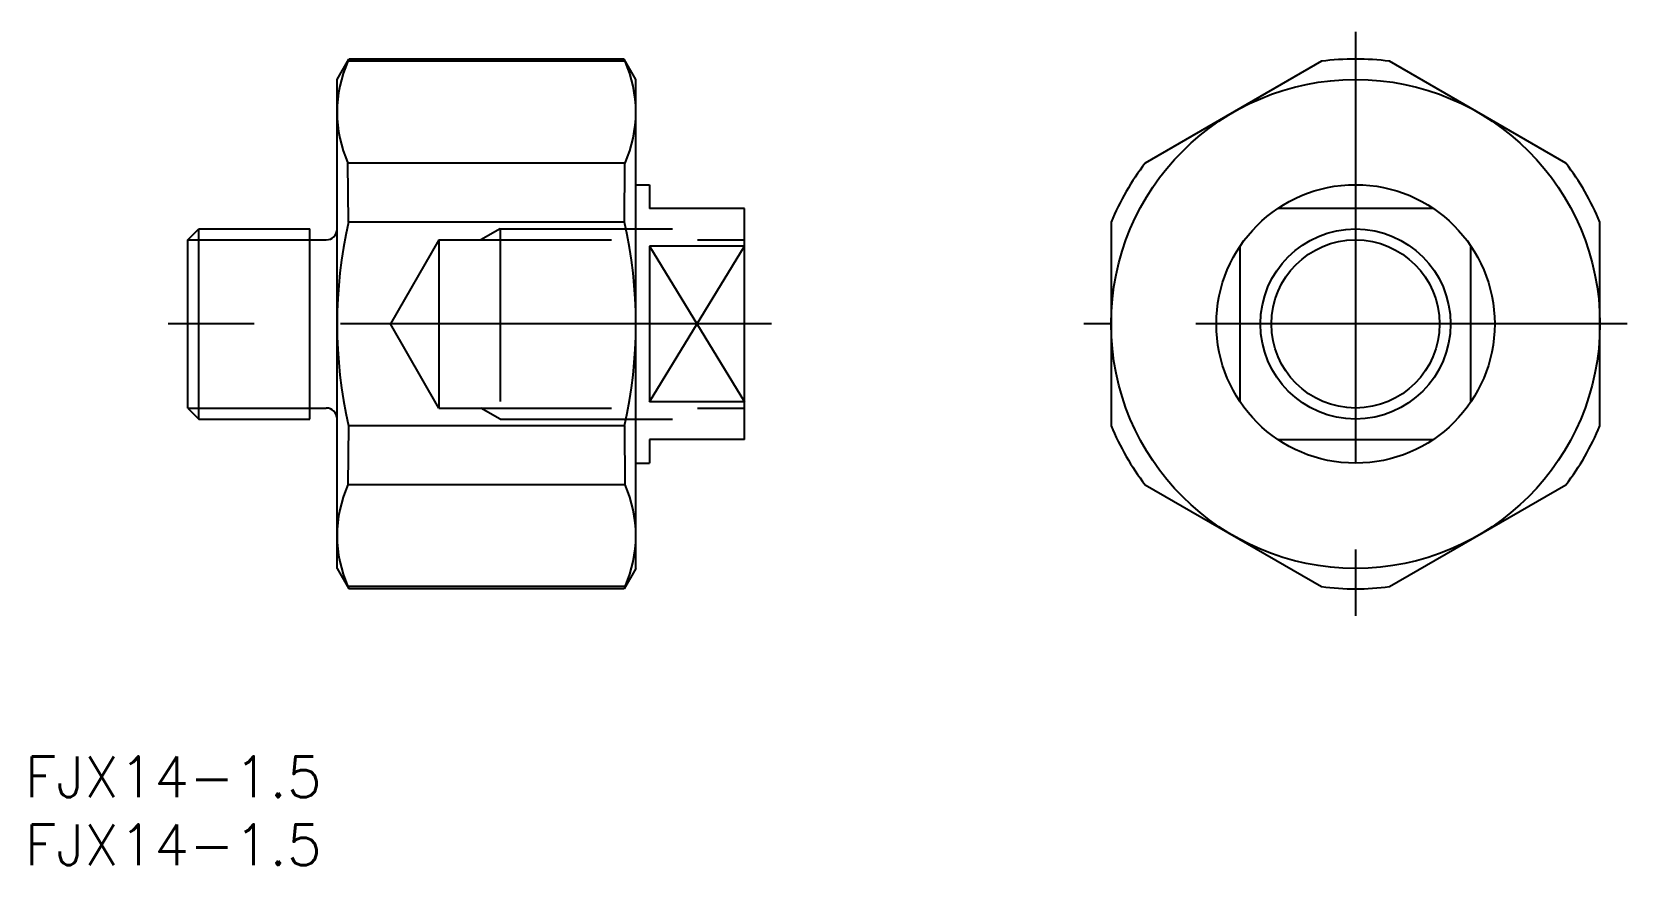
# Model space of a CAD drawing. Extents: x -97 to 20, y -40 to 21.
import ezdxf

# ---------------------------------------------------------------- set-up
doc = ezdxf.new("R2010")
doc.units = 0
doc.linetypes.add('CENTER', pattern=[50.8, 31.75, -6.35, 6.35, -6.35])
doc.linetypes.add('DASHED', pattern=[19.05, 12.7, -6.35])
doc.layers.get('0').update_dxf_attribs({"linetype": 'CONTINUOUS'})
doc.layers.add('CENTER', color=1, linetype='CENTER')
doc.styles.get("Standard").update_dxf_attribs({"font": 'txt.shx', "height": 3, "bigfont": 'bigfont.shx'})

msp = doc.modelspace()

# ---------------------------------------------------------------- linework, layer by layer
at = {"color": 7, "linetype": 'CONTINUOUS'}
for p, q in [((-75, 18), (-74.13, 19.5)), ((-74.2, 19.34), (-74.13, 19.5)), ((-53.8, 19.34), (-74.2, 19.34)), ((-53.87, 19.5), (-74.13, 19.5)), ((-53.8, 19.34), (-53.87, 19.5)), ((-53, 18), (-53.87, 19.5)), ((-2.5, 19.34), (-15.5, 11.84)), ((15.5, 11.84), (2.5, 19.34)), ((-75, -18), (-75, 18)), ((-53, -18), (-53, 18)), ((-74.17, 7.5), (-74.2, 11.84)), ((-53.8, 11.84), (-74.2, 11.84)), ((-53.83, 7.5), (-53.8, 11.84)), ((-53, 10.25), (-52, 10.25)), ((-52, 10.25), (-52, 8.5)), ((-45, 8.5), (-52, 8.5)), ((-45, -8.5), (-45, 8.5)), ((5.73, 8.5), (-5.73, 8.5)), ((-53.83, 7.5), (-74.17, 7.5)), ((-18, 7.5), (-18, -7.5)), ((18, -7.5), (18, 7.5)), ((-86, 6.19), (-85.19, 7)), ((-86, -6.19), (-86, 6.19)), ((-85.19, -7), (-85.19, 7)), ((-85.19, 7), (-77, 7)), ((-77, -7), (-77, 7)), ((-77, 6.19), (-75.8, 6.19)), ((-52, 5.73), (-52, -5.73)), ((-45, 5.73), (-52, 5.73)), ((-8.5, -5.73), (-8.5, 5.73)), ((8.5, -5.73), (8.5, 5.73)), ((-45, -5.73), (-52, -5.73)), ((-86, -6.19), (-85.19, -7)), ((-85.19, -7), (-77, -7)), ((-77, -6.19), (-75.8, -6.19)), ((-74.17, -7.5), (-74.2, -11.84)), ((-53.83, -7.5), (-74.17, -7.5)), ((-53.83, -7.5), (-53.8, -11.84)), ((-45, -8.5), (-52, -8.5)), ((-52, -8.5), (-52, -10.25)), ((-5.73, -8.5), (5.73, -8.5)), ((-53, -10.25), (-52, -10.25)), ((-53.8, -11.84), (-74.2, -11.84)), ((-15.5, -11.84), (-2.5, -19.34)), ((2.5, -19.34), (15.5, -11.84)), ((-75, -18), (-74.13, -19.5)), ((-53, -18), (-53.87, -19.5)), ((-53.8, -19.34), (-74.2, -19.34)), ((-74.2, -19.34), (-74.13, -19.5)), ((-53.87, -19.5), (-74.13, -19.5)), ((-53.8, -19.34), (-53.87, -19.5))]:
    msp.add_line(p, q, dxfattribs=at)
at = {"color": 3, "linetype": 'CONTINUOUS'}
for p, q in [((-86, 6.19), (-77, 6.19)), ((-52, -5.73), (-45, 5.73)), ((-52, 5.73), (-45, -5.73)), ((-86, -6.19), (-77, -6.19))]:
    msp.add_line(p, q, dxfattribs=at)
at = {"color": 3, "linetype": 'DASHED'}
for p, q in [((-67.5, 6.19), (-71.07, 0)), ((-67.5, 6.19), (-45, 6.19)), ((-67.5, 6.19), (-67.5, -6.19)), ((-63, 7), (-64.41, 6.19)), ((-63, 7), (-45, 7)), ((-63, 7), (-63, -7)), ((-67.5, -6.19), (-71.07, 0)), ((-67.5, -6.19), (-45, -6.19)), ((-63, -7), (-64.41, -6.19)), ((-63, -7), (-45, -7))]:
    msp.add_line(p, q, dxfattribs=at)
at = {"color": 7, "linetype": 'CONTINUOUS'}
for radius in [18, 10.25, 6.19]:
    msp.add_circle((0, 0), radius, dxfattribs=at)
at = {"color": 3, "linetype": 'CONTINUOUS'}
msp.add_circle((0, 0), 7, dxfattribs=at)
at = {"color": 7, "linetype": 'CONTINUOUS'}
for centre, radius, start, end in [((-65.8, 15.59), 9.2, 155.948, 204.052), ((-62.2, 15.59), 9.2, 335.948, 24.052), ((0, 0), 19.5, 82.6199, 97.3801), ((0, 0), 19.5, 142.6199, 157.3801), ((0, 0), 19.5, 22.6199, 37.3801), ((-40.61, 0), 34.39, 167.4042, 192.5958), ((-87.39, 0), 34.39, 347.4042, 12.5958), ((-75.8, 6.99), 0.8, 270, 0), ((-75.8, -6.99), 0.8, 0, 90), ((0, 0), 19.5, 202.6199, 217.3801), ((0, 0), 19.5, 322.6199, 337.3801), ((-65.8, -15.59), 9.2, 155.948, 204.052), ((-62.2, -15.59), 9.2, 335.948, 24.052), ((0, 0), 19.5, 262.6199, 277.3801)]:
    msp.add_arc(centre, radius, start, end, dxfattribs=at)
at = {"layer": 'CENTER', "color": 1, "linetype": 'CENTER'}
for p, q in [((0, 21.5), (0, -21.5)), ((-43, 0), (-88, 0)), ((20, 0), (-20, 0))]:
    msp.add_line(p, q, dxfattribs=at)

# ---------------------------------------------------------------- texts
at = {"color": 7, "linetype": 'CONTINUOUS'}
for p in [(-97.99, -34.84), (-97.99, -39.84)]:
    msp.add_text('FJX14-1.5', height=3, dxfattribs=at).set_placement(p)

doc.saveas('drawing.dxf')
